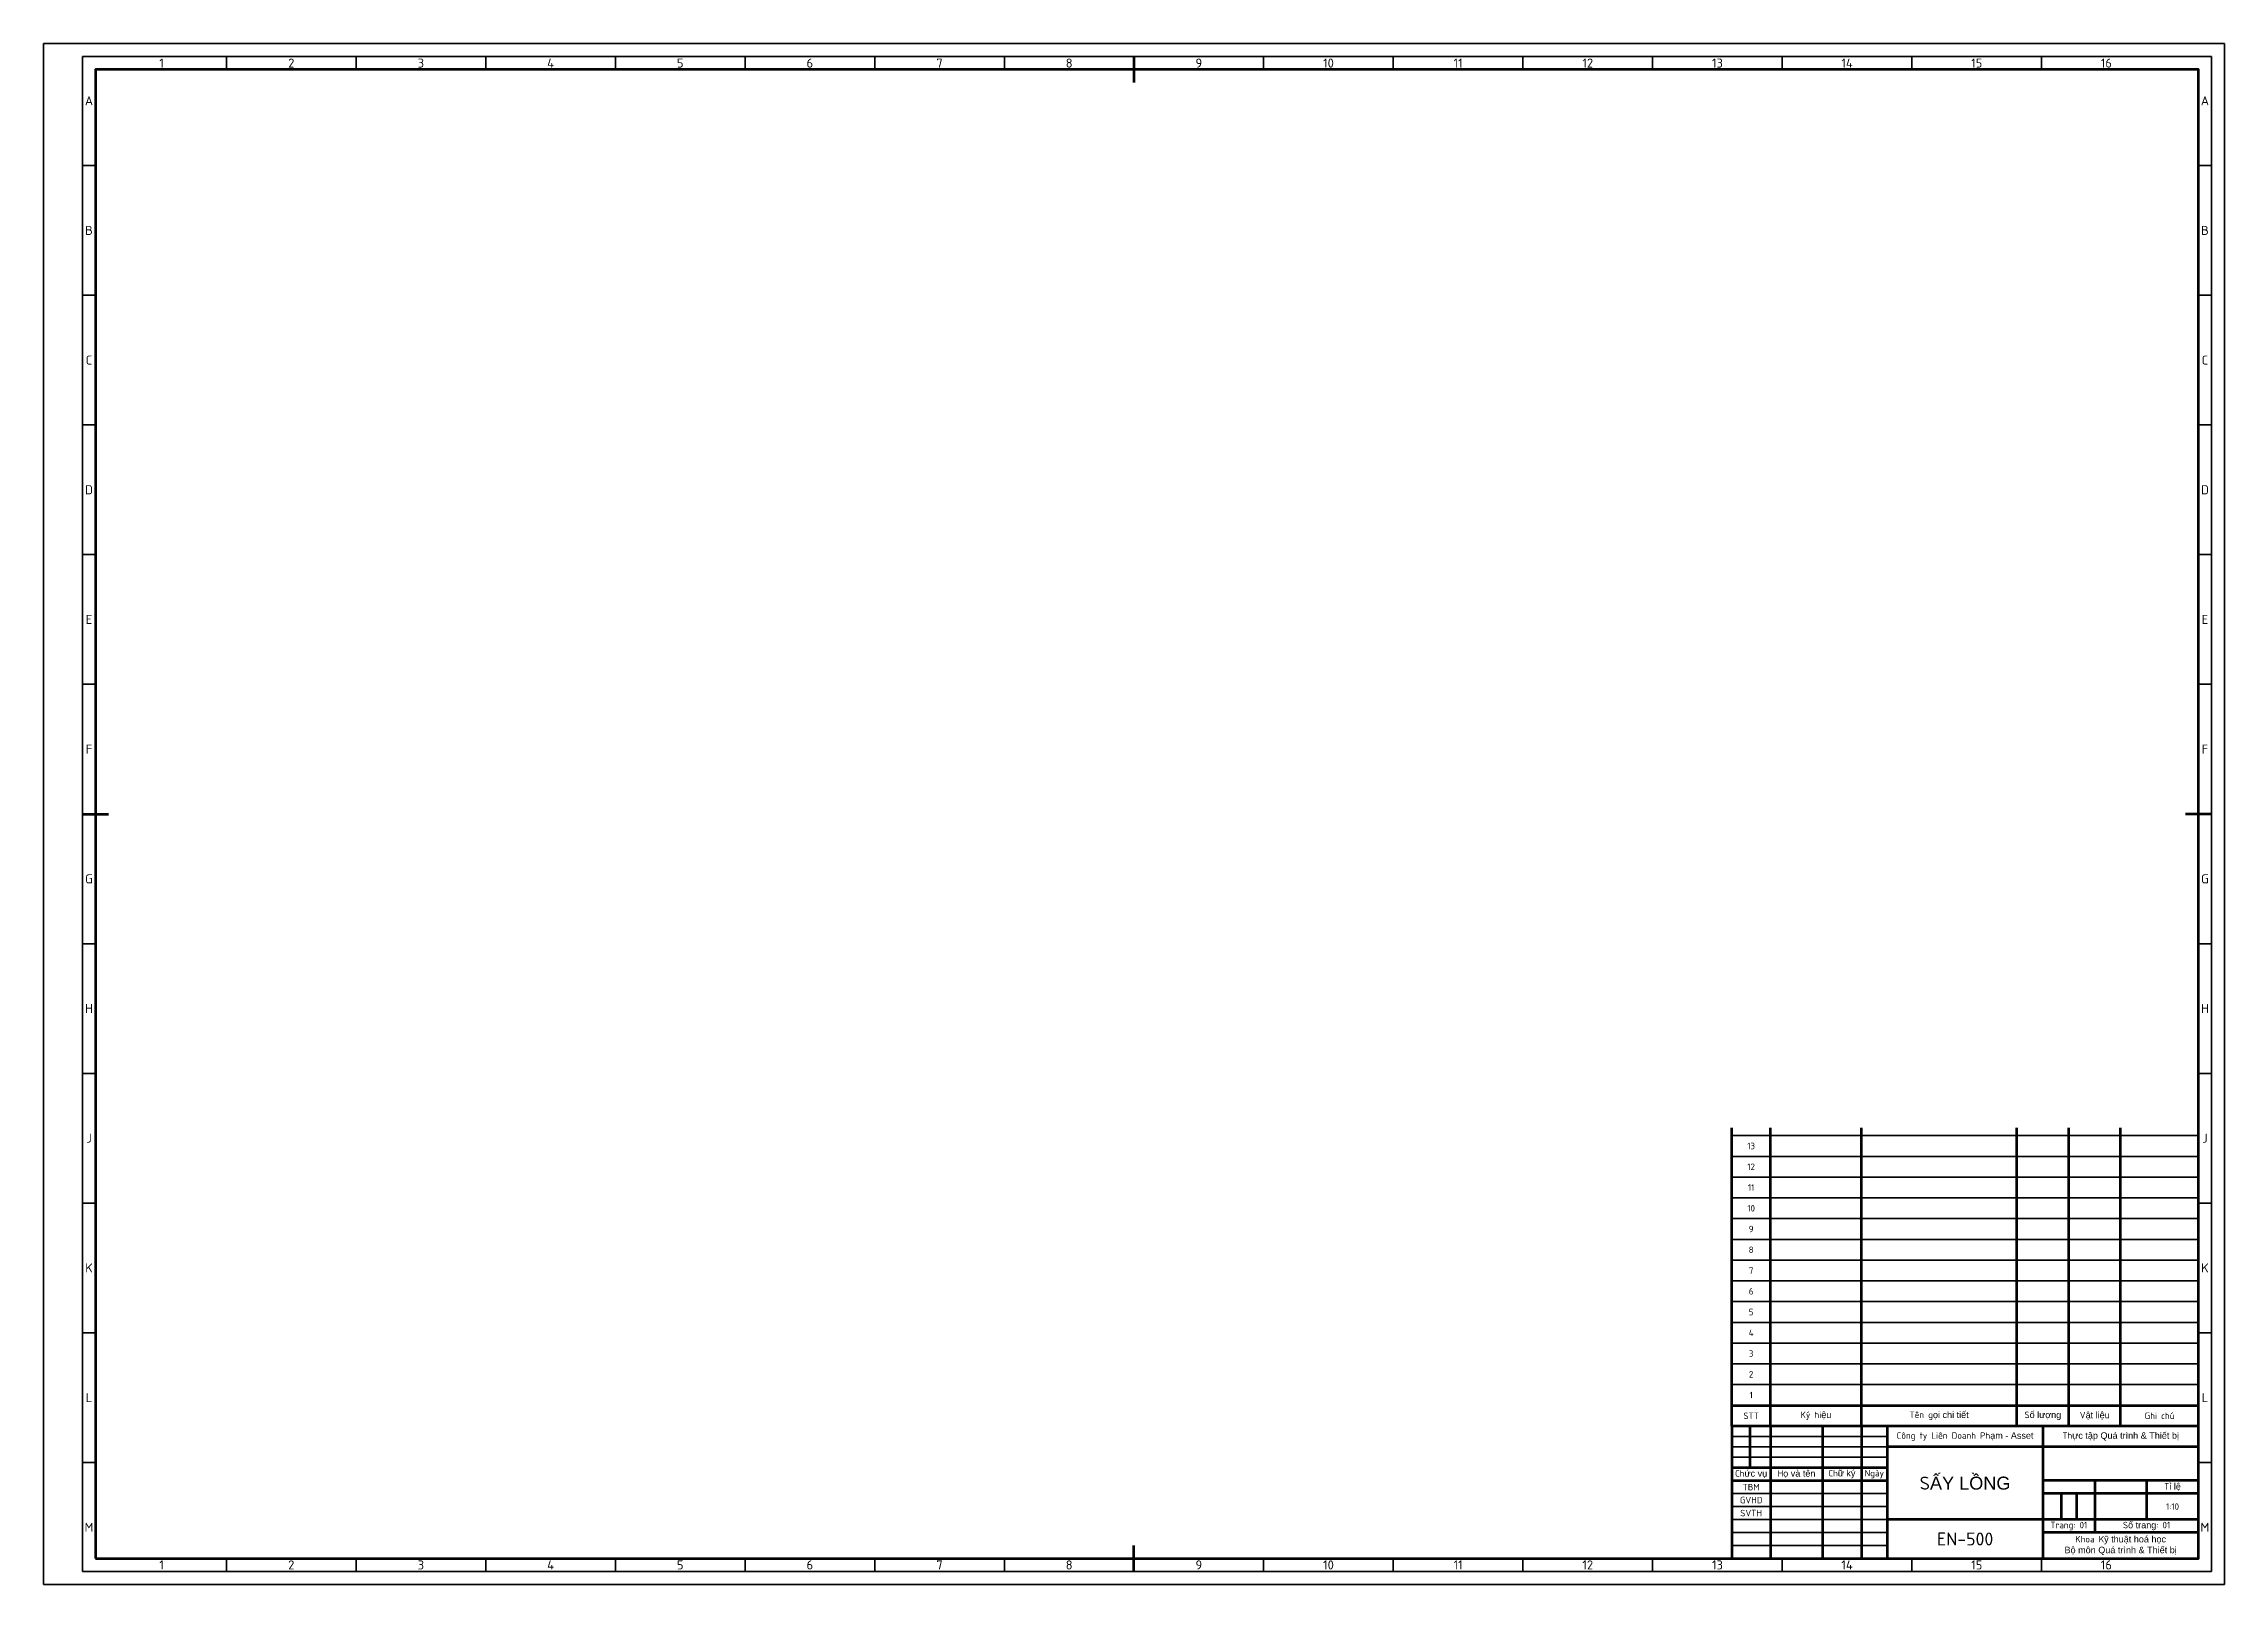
# Model space of a CAD drawing. Header units: millimetres. Extents: x 3186 to 4027, y 1197 to 1791.
import ezdxf

# ---------------------------------------------------------------- set-up
doc = ezdxf.new("R2010")
doc.units = ezdxf.units.MM
doc.header["$LTSCALE"] = 0.25
doc.linetypes.add('ACAD_ISO10W100', pattern=[18, 12, -3, 0, -3])
for name, color, linetype, lineweight in [('Chu cai', 90, 'Continuous', 25), ('Khung dam', 30, 'Continuous', 70), ('Khung nhat', 130, 'Continuous', 35), ('KHUNGDAM', 2, 'Continuous', 70), ('KHUNGMANH', 4, 'Continuous', 35)]:
    doc.layers.add(name, color=color, linetype=linetype, lineweight=lineweight)
doc.styles.add('style1', font='isocpeur.ttf', dxfattribs={"height": 3.5})
doc.styles.add('style2', font='isocpeur.ttf', dxfattribs={"height": 2.5})

msp = doc.modelspace()

# ---------------------------------------------------------------- linework, layer by layer
at = {"layer": 'Khung dam'}
for p, q in [((3606.81, 1786.06), (3606.81, 1776.06)), ((3201.31, 1494.06), (3211.31, 1494.06)), ((4022.31, 1494.06), (4012.31, 1494.06)), ((3606.81, 1202.06), (3606.81, 1212.06))]:
    msp.add_line(p, q, dxfattribs=at)
msp.add_lwpolyline([(3206.31, 1207.06), (4017.31, 1207.06), (4017.31, 1781.06), (3206.31, 1781.06)], close=True, dxfattribs=at)
at = {"layer": 'Khung nhat'}
for points in [[(3186.31, 1791.06), (4027.31, 1791.06), (4027.31, 1197.06), (3186.31, 1197.06)], [(3201.31, 1202.06), (4022.31, 1202.06), (4022.31, 1786.06), (3201.31, 1786.06)]]:
    msp.add_lwpolyline(points, close=True, dxfattribs=at)
at = {"layer": 'KHUNGDAM'}
for p, q in [((3837.31, 1323.06), (3837.31, 1373.06)), ((3852.31, 1323.06), (3852.31, 1373.06)), ((3887.31, 1323.06), (3887.31, 1373.06)), ((3947.31, 1323.06), (3947.31, 1373.06)), ((3967.31, 1323.06), (3967.31, 1373.06)), ((3987.31, 1323.06), (3987.31, 1373.06)), ((3837.31, 1318.4), (3837.31, 1323.06)), ((3852.31, 1313.33), (3852.31, 1323.06)), ((3887.31, 1310.6), (3887.31, 1323.06)), ((3947.31, 1316.74), (3947.31, 1323.06)), ((3967.31, 1258.06), (3967.31, 1323.06)), ((3987.31, 1258.06), (3987.31, 1323.06)), ((3837.31, 1258.06), (3837.31, 1318.4)), ((3852.31, 1258.06), (3852.31, 1313.33)), ((3947.31, 1258.06), (3947.31, 1316.74)), ((3887.31, 1258.06), (3887.31, 1310.6)), ((3837.31, 1266.06), (4017.31, 1266.06)), ((4017.31, 1258.06), (3837.31, 1258.06)), ((3837.31, 1258.06), (3837.31, 1207.06)), ((3844.31, 1258.06), (3844.31, 1242.06)), ((3852.31, 1258.06), (3852.31, 1207.06)), ((3872.31, 1258.06), (3872.31, 1207.06)), ((3887.31, 1258.06), (3887.31, 1207.06)), ((3897.31, 1258.06), (3897.31, 1207.06)), ((3957.31, 1258.06), (3957.31, 1207.06)), ((4017.31, 1250.06), (3897.31, 1250.06)), ((3837.31, 1242.06), (3897.31, 1242.06)), ((3837.31, 1237.06), (3897.31, 1237.06)), ((4017.31, 1237.06), (3957.31, 1237.06)), ((3977.31, 1237.06), (3977.31, 1217.06)), ((3997.31, 1237.06), (3997.31, 1222.06)), ((4017.31, 1232.06), (3957.31, 1232.06)), ((3964.31, 1232.06), (3964.31, 1222.06)), ((3970.31, 1232.06), (3970.31, 1222.06)), ((3957.31, 1222.06), (3897.31, 1222.06)), ((4017.31, 1222.06), (3957.31, 1222.06)), ((4017.31, 1217.06), (3957.31, 1217.06))]:
    msp.add_line(p, q, dxfattribs=at)
at = {"layer": 'KHUNGMANH'}
for p, q in [((3256.81, 1786.06), (3256.81, 1781.06)), ((3306.81, 1786.06), (3306.81, 1781.06)), ((3356.81, 1786.06), (3356.81, 1781.06)), ((3406.81, 1786.06), (3406.81, 1781.06)), ((3456.81, 1786.06), (3456.81, 1781.06)), ((3506.81, 1786.06), (3506.81, 1781.06)), ((3556.81, 1786.06), (3556.81, 1781.06)), ((3556.81, 1786.06), (3556.81, 1781.06)), ((3656.81, 1786.06), (3656.81, 1781.06)), ((3656.81, 1786.06), (3656.81, 1781.06)), ((3706.81, 1786.06), (3706.81, 1781.06)), ((3756.81, 1786.06), (3756.81, 1781.06)), ((3806.81, 1786.06), (3806.81, 1781.06)), ((3806.81, 1786.06), (3806.81, 1781.06)), ((3806.81, 1786.06), (3806.81, 1781.06)), ((3856.81, 1786.06), (3856.81, 1781.06)), ((3906.81, 1786.06), (3906.81, 1781.06)), ((3956.81, 1786.06), (3956.81, 1781.06)), ((3201.31, 1744.06), (3206.31, 1744.06)), ((4022.31, 1744.06), (4017.31, 1744.06)), ((3201.31, 1694.06), (3206.31, 1694.06)), ((4022.31, 1694.06), (4017.31, 1694.06)), ((3201.31, 1644.06), (3206.31, 1644.06)), ((4022.31, 1644.06), (4017.31, 1644.06)), ((3201.31, 1594.06), (3206.31, 1594.06)), ((3201.31, 1594.06), (3206.31, 1594.06)), ((3201.31, 1594.06), (3206.31, 1594.06)), ((4022.31, 1594.06), (4017.31, 1594.06)), ((3201.31, 1544.06), (3206.31, 1544.06)), ((4022.31, 1544.06), (4017.31, 1544.06)), ((3201.31, 1494.06), (3206.31, 1494.06)), ((3201.31, 1444.06), (3206.31, 1444.06)), ((4022.31, 1444.06), (4017.31, 1444.06)), ((3201.31, 1394.06), (3206.31, 1394.06)), ((4022.31, 1394.06), (4017.31, 1394.06)), ((3837.31, 1370.06), (4017.31, 1370.06)), ((3837.31, 1362.06), (4017.31, 1362.06)), ((3837.31, 1354.06), (4017.31, 1354.06)), ((3837.31, 1346.06), (4017.31, 1346.06)), ((3201.31, 1344.06), (3206.31, 1344.06)), ((3837.31, 1338.06), (4017.31, 1338.06)), ((4022.31, 1344.06), (4017.31, 1344.06)), ((3837.31, 1330.06), (4017.31, 1330.06)), ((3837.31, 1322.06), (4017.31, 1322.06)), ((3837.31, 1314.06), (4017.31, 1314.06)), ((3837.31, 1306.06), (4017.31, 1306.06)), ((3837.31, 1298.06), (4017.31, 1298.06)), ((3201.31, 1294.06), (3206.31, 1294.06)), ((3837.31, 1290.06), (4017.31, 1290.06)), ((4022.31, 1294.06), (4017.31, 1294.06)), ((3837.31, 1282.06), (4017.31, 1282.06)), ((3837.31, 1274.06), (4017.31, 1274.06)), ((3837.31, 1254.06), (3897.31, 1254.06)), ((3837.31, 1250.06), (3897.31, 1250.06)), ((3837.31, 1246.06), (3897.31, 1246.06)), ((3201.31, 1244.06), (3206.31, 1244.06)), ((4022.31, 1244.06), (4017.31, 1244.06)), ((3897.31, 1232.06), (3837.31, 1232.06)), ((3837.31, 1227.06), (3897.31, 1227.06)), ((3837.31, 1222.06), (3897.31, 1222.06)), ((3837.31, 1217.06), (3897.31, 1217.06)), ((3837.31, 1212.06), (3897.31, 1212.06)), ((3256.81, 1202.06), (3256.81, 1207.06)), ((3306.81, 1202.06), (3306.81, 1207.06)), ((3356.81, 1202.06), (3356.81, 1207.06)), ((3406.81, 1202.06), (3406.81, 1207.06)), ((3456.81, 1202.06), (3456.81, 1207.06)), ((3506.81, 1202.06), (3506.81, 1207.06)), ((3556.81, 1202.06), (3556.81, 1207.06)), ((3656.81, 1202.06), (3656.81, 1207.06)), ((3706.81, 1202.06), (3706.81, 1207.06)), ((3756.81, 1202.06), (3756.81, 1207.06)), ((3806.81, 1202.06), (3806.81, 1207.06)), ((3856.81, 1202.06), (3856.81, 1207.06)), ((3906.81, 1202.06), (3906.81, 1207.06)), ((3956.81, 1202.06), (3956.81, 1207.06))]:
    msp.add_line(p, q, dxfattribs=at)

# ---------------------------------------------------------------- texts
at = {"layer": 'Chu cai', "attachment_point": 5}
for s, width, gutter_width, insert, char_height, style in [('1', 50, 12.5, (3231.81, 1783.56), 3.5, 'style1'), ('2', 50, 12.5, (3281.81, 1783.56), 3.5, 'style1'), ('3', 50, 12.5, (3331.81, 1783.56), 3.5, 'style1'), ('4', 50, 12.5, (3381.81, 1783.56), 3.5, 'style1'), ('5', 50, 12.5, (3431.81, 1783.56), 3.5, 'style1'), ('6', 50, 12.5, (3481.81, 1783.56), 3.5, 'style1'), ('7', 50, 12.5, (3531.81, 1783.56), 3.5, 'style1'), ('8', 50, 12.5, (3581.81, 1783.56), 3.5, 'style1'), ('9', 50, 12.5, (3631.81, 1783.56), 3.5, 'style1'), ('10', 50, 12.5, (3681.81, 1783.56), 3.5, 'style1'), ('11', 50, 12.5, (3731.81, 1783.56), 3.5, 'style1'), ('12', 50, 12.5, (3781.81, 1783.56), 3.5, 'style1'), ('13', 50, 12.5, (3831.81, 1783.56), 3.5, 'style1'), ('14', 50, 12.5, (3881.81, 1783.56), 3.5, 'style1'), ('15', 50, 12.5, (3931.81, 1783.56), 3.5, 'style1'), ('16', 50, 12.5, (3981.81, 1783.56), 3.5, 'style1'), ('A', 5, 12.5, (3203.81, 1769.06), 3.5, 'style1'), ('A', 5, 12.5, (4019.81, 1769.06), 3.5, 'style1'), ('B', 5, 12.5, (3203.81, 1719.06), 3.5, 'style1'), ('B', 5, 12.5, (4019.81, 1719.06), 3.5, 'style1'), ('C', 5, 12.5, (3203.81, 1669.06), 3.5, 'style1'), ('C', 5, 12.5, (4019.81, 1669.06), 3.5, 'style1'), ('D', 5, 12.5, (3203.81, 1619.06), 3.5, 'style1'), ('D', 5, 12.5, (4019.81, 1619.06), 3.5, 'style1'), ('E', 5, 12.5, (3203.81, 1569.06), 3.5, 'style1'), ('E', 5, 12.5, (4019.81, 1569.06), 3.5, 'style1'), ('F', 5, 12.5, (3203.81, 1519.06), 3.5, 'style1'), ('F', 5, 12.5, (4019.81, 1519.06), 3.5, 'style1'), ('G', 5, 12.5, (3203.81, 1469.06), 3.5, 'style1'), ('G', 5, 12.5, (4019.81, 1469.06), 3.5, 'style1'), ('H', 5, 12.5, (3203.81, 1419.06), 3.5, 'style1'), ('H', 5, 12.5, (4019.81, 1419.06), 3.5, 'style1'), ('J', 5, 12.5, (3203.81, 1369.06), 3.5, 'style1'), ('J', 5, 12.5, (4019.81, 1369.06), 3.5, 'style1'), ('K', 5, 12.5, (3203.81, 1319.06), 3.5, 'style1'), ('K', 5, 12.5, (4019.81, 1319.06), 3.5, 'style1'), ('L', 5, 12.5, (3203.81, 1269.06), 3.5, 'style1'), ('L', 5, 12.5, (4019.81, 1269.06), 3.5, 'style1'), ('STT', 15, 12.5, (3844.81, 1262.06), 2.5, 'style2'), ('Ký hi{\\fArial|b0|i0|c163|p34;ệu}', 35, 12.5, (3869.81, 1262.06), 2.5, 'style2'), ('Tên g{\\fArial|b0|i0|c163|p34;ọi chi tiết}', 60, 12.5, (3917.31, 1262.06), 2.5, 'style2'), ('S{\\fArial|b0|i0|c163|p34;ố lượng}', 20, 12.5, (3957.31, 1262.06), 2.5, 'style2'), ('V{\\fArial|b0|i0|c163|p34;ật liệu}', 20, 12.5, (3977.31, 1262.06), 2.5, 'style2'), ('Ghi chú', 30, 12.5, (4002.31, 1262.06), 2.5, 'style2'), ('Công ty Liên Doanh Ph{\\fArial|b0|i0|c163|p34;ạm - Asset}', 60, 12.5, (3927.31, 1254.06), 2.5, 'style2'), ('Th{\\fArial|b0|i0|c163|p34;ực tập Quá trình & Thiết bị}', 60, 12.5, (3987.31, 1254.06), 2.5, 'style2'), ('Ch{\\fArial|b0|i0|c163|p34;ức vụ}', 15, 25, (3844.81, 1239.56), 2.5, 'style2'), ('H{\\fArial|b0|i0|c163|p34;ọ và tên}', 20, 25, (3862.31, 1239.56), 2.5, 'style2'), ('Ch{\\fArial|b0|i0|c163|p34;ữ ký}', 15, 12.5, (3879.81, 1239.56), 2.5, 'style2'), ('Ngày', 10, 12.5, (3892.31, 1239.56), 2.5, 'style2'), ('S{\\fArial|b0|i0|c163|p34;ẤY LỒNG}', 60, 12.5, (3927.31, 1236.06), 5, 'style2'), ('T{\\fArial|b0|i0|c163|p34;ỉ lệ}', 20, 12.5, (4007.31, 1234.56), 2.5, 'style2'), ('GVHD', 15, 12.5, (3844.81, 1229.56), 2.5, 'style2'), ('TBM', 15, 12.5, (3844.81, 1234.56), 2.5, 'style2'), ('1:10', 20, 12.5, (4007.31, 1227.06), 2.5, 'style2'), ('M', 5, 12.5, (3203.81, 1219.06), 3.5, 'style1'), ('SVTH', 15, 12.5, (3844.81, 1224.56), 2.5, 'style2'), ('Trang: 01', 20, 12.5, (3967.31, 1219.56), 2.5, 'style2'), ('S{\\fArial|b0|i0|c163|p34;ố trang}: 01', 40, 12.5, (3997.31, 1219.56), 2.5, 'style2'), ('M', 5, 12.5, (4019.81, 1219.06), 3.5, 'style1'), ('Khoa K{\\fArial|b0|i0|c163|p34;ỹ thuật hoá học\\PBộ môn Quá trình & Thiết bị}', 60, 12.5, (3987.31, 1212.06), 2.5, 'style2'), ('1', 50, 12.5, (3231.81, 1204.56), 3.5, 'style1'), ('2', 50, 12.5, (3281.81, 1204.56), 3.5, 'style1'), ('3', 50, 12.5, (3331.81, 1204.56), 3.5, 'style1'), ('4', 50, 12.5, (3381.81, 1204.56), 3.5, 'style1'), ('5', 50, 12.5, (3431.81, 1204.56), 3.5, 'style1'), ('6', 50, 12.5, (3481.81, 1204.56), 3.5, 'style1'), ('7', 50, 12.5, (3531.81, 1204.56), 3.5, 'style1'), ('8', 50, 12.5, (3581.81, 1204.56), 3.5, 'style1'), ('9', 50, 12.5, (3631.81, 1204.56), 3.5, 'style1'), ('10', 50, 12.5, (3681.81, 1204.56), 3.5, 'style1'), ('11', 50, 12.5, (3731.81, 1204.56), 3.5, 'style1'), ('12', 50, 12.5, (3781.81, 1204.56), 3.5, 'style1'), ('13', 50, 12.5, (3831.81, 1204.56), 3.5, 'style1'), ('14', 50, 12.5, (3881.81, 1204.56), 3.5, 'style1'), ('15', 50, 12.5, (3931.81, 1204.56), 3.5, 'style1'), ('16', 50, 12.5, (3981.81, 1204.56), 3.5, 'style1')]:
    msp.add_mtext_dynamic_manual_height_columns(s, width=width, gutter_width=gutter_width, heights=[0], dxfattribs=dict(at, insert=insert, char_height=char_height, style=style))
at = {"layer": 'Chu cai', "char_height": 2.5, "width": 15, "attachment_point": 5, "style": 'style2'}
for s, insert in [('13', (3844.81, 1366.06)), ('12', (3844.81, 1358.06)), ('11', (3844.81, 1350.06)), ('10', (3844.81, 1342.06)), ('9', (3844.81, 1334.06)), ('8', (3844.81, 1326.06)), ('7', (3844.81, 1318.06)), ('6', (3844.81, 1310.06)), ('4', (3844.81, 1294.06)), ('5', (3844.81, 1302.06)), ('3', (3844.81, 1286.06)), ('2', (3844.81, 1278.06)), ('1', (3844.81, 1270.06))]:
    msp.add_mtext(s, dxfattribs=dict(at, insert=insert))
at = {"layer": 'Chu cai', "linetype": 'ACAD_ISO10W100', "insert": (3927.31, 1214.56), "char_height": 5, "attachment_point": 5, "style": 'style2'}
msp.add_mtext_dynamic_manual_height_columns('EN-500', width=60, gutter_width=12.5, heights=[0], dxfattribs=at)

doc.saveas('drawing.dxf')
